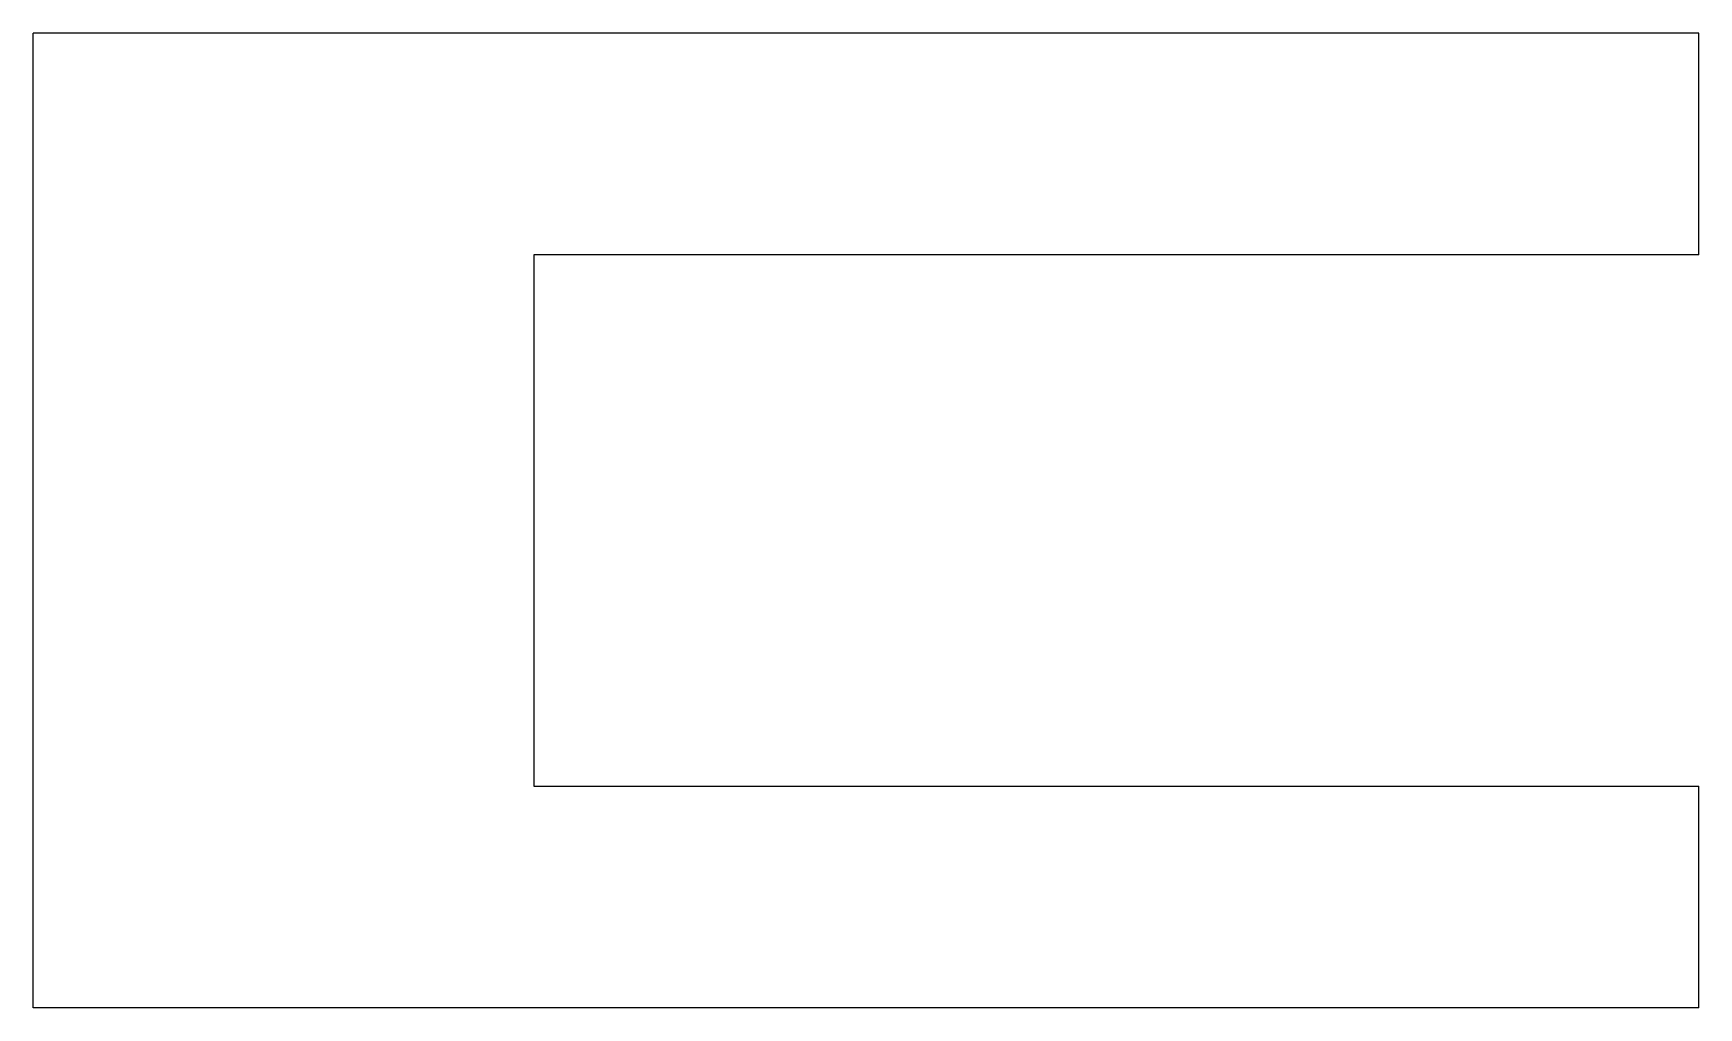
# Model space of a CAD drawing. Header units: metres. Extents: x -31.3 to 6.3, y -22 to 0.
import ezdxf

# ---------------------------------------------------------------- set-up
doc = ezdxf.new("R2010")
doc.units = ezdxf.units.M

msp = doc.modelspace()

# ---------------------------------------------------------------- linework, layer by layer
for points in [[(6.3, 0), (5.548, 0), (4.796, 0), (4.044, 0), (3.292, 0), (2.54, 0), (1.788, 0), (1.036, 0), (0.284, 0), (-0.468, 0), (-1.22, 0), (-1.972, 0), (-2.724, 0), (-3.476, 0), (-4.228, 0), (-4.98, 0), (-5.732, 0), (-6.484, 0), (-7.236, 0), (-7.988, 0), (-8.74, 0), (-9.492, 0), (-10.244, 0), (-10.996, 0), (-11.748, 0), (-12.5, 0), (-13.252, 0), (-14.004, 0), (-14.756, 0), (-15.508, 0), (-16.26, 0), (-17.012, 0), (-17.764, 0), (-18.516, 0), (-19.268, 0), (-20.02, 0), (-20.772, 0), (-21.524, 0), (-22.276, 0), (-23.028, 0), (-23.78, 0), (-24.532, 0), (-25.284, 0), (-26.036, 0), (-26.788, 0), (-27.54, 0), (-28.292, 0), (-29.044, 0), (-29.796, 0), (-30.548, 0), (-31.3, 0)], [(-31.3, -22), (-31.3, -21.56), (-31.3, -21.12), (-31.3, -20.68), (-31.3, -20.24), (-31.3, -19.8), (-31.3, -19.36), (-31.3, -18.92), (-31.3, -18.48), (-31.3, -18.04), (-31.3, -17.6), (-31.3, -17.16), (-31.3, -16.72), (-31.3, -16.28), (-31.3, -15.84), (-31.3, -15.4), (-31.3, -14.96), (-31.3, -14.52), (-31.3, -14.08), (-31.3, -13.64), (-31.3, -13.2), (-31.3, -12.76), (-31.3, -12.32), (-31.3, -11.88), (-31.3, -11.44), (-31.3, -11), (-31.3, -10.56), (-31.3, -10.12), (-31.3, -9.68), (-31.3, -9.24), (-31.3, -8.8), (-31.3, -8.36), (-31.3, -7.92), (-31.3, -7.48), (-31.3, -7.04), (-31.3, -6.6), (-31.3, -6.16), (-31.3, -5.72), (-31.3, -5.28), (-31.3, -4.84), (-31.3, -4.4), (-31.3, -3.96), (-31.3, -3.52), (-31.3, -3.08), (-31.3, -2.64), (-31.3, -2.2), (-31.3, -1.76), (-31.3, -1.32), (-31.3, -0.88), (-31.3, -0.44), (-31.3, 0)], [(6.3, -5), (6.3, -4.9), (6.3, -4.8), (6.3, -4.7), (6.3, -4.6), (6.3, -4.5), (6.3, -4.4), (6.3, -4.3), (6.3, -4.2), (6.3, -4.1), (6.3, -4), (6.3, -3.9), (6.3, -3.8), (6.3, -3.7), (6.3, -3.6), (6.3, -3.5), (6.3, -3.4), (6.3, -3.3), (6.3, -3.2), (6.3, -3.1), (6.3, -3), (6.3, -2.9), (6.3, -2.8), (6.3, -2.7), (6.3, -2.6), (6.3, -2.5), (6.3, -2.4), (6.3, -2.3), (6.3, -2.2), (6.3, -2.1), (6.3, -2), (6.3, -1.9), (6.3, -1.8), (6.3, -1.7), (6.3, -1.6), (6.3, -1.5), (6.3, -1.4), (6.3, -1.3), (6.3, -1.2), (6.3, -1.1), (6.3, -1), (6.3, -0.9), (6.3, -0.8), (6.3, -0.7), (6.3, -0.6), (6.3, -0.5), (6.3, -0.4), (6.3, -0.3), (6.3, -0.2), (6.3, -0.1), (6.3, 0)], [(6.3, -5), (5.774, -5), (5.248, -5), (4.722, -5), (4.196, -5), (3.67, -5), (3.144, -5), (2.618, -5), (2.092, -5), (1.566, -5), (1.04, -5), (0.514, -5), (-0.012, -5), (-0.538, -5), (-1.064, -5), (-1.59, -5), (-2.116, -5), (-2.642, -5), (-3.168, -5), (-3.694, -5), (-4.22, -5), (-4.746, -5), (-5.272, -5), (-5.798, -5), (-6.324, -5), (-6.85, -5), (-7.376, -5), (-7.902, -5), (-8.428, -5), (-8.954, -5), (-9.48, -5), (-10.006, -5), (-10.532, -5), (-11.058, -5), (-11.584, -5), (-12.11, -5), (-12.636, -5), (-13.162, -5), (-13.688, -5), (-14.214, -5), (-14.74, -5), (-15.266, -5), (-15.792, -5), (-16.318, -5), (-16.844, -5), (-17.37, -5), (-17.896, -5), (-18.422, -5), (-18.948, -5), (-19.474, -5), (-20, -5)], [(-20, -5), (-20, -5.24), (-20, -5.48), (-20, -5.72), (-20, -5.96), (-20, -6.2), (-20, -6.44), (-20, -6.68), (-20, -6.92), (-20, -7.16), (-20, -7.4), (-20, -7.64), (-20, -7.88), (-20, -8.12), (-20, -8.36), (-20, -8.6), (-20, -8.84), (-20, -9.08), (-20, -9.32), (-20, -9.56), (-20, -9.8), (-20, -10.04), (-20, -10.28), (-20, -10.52), (-20, -10.76), (-20, -11), (-20, -11.24), (-20, -11.48), (-20, -11.72), (-20, -11.96), (-20, -12.2), (-20, -12.44), (-20, -12.68), (-20, -12.92), (-20, -13.16), (-20, -13.4), (-20, -13.64), (-20, -13.88), (-20, -14.12), (-20, -14.36), (-20, -14.6), (-20, -14.84), (-20, -15.08), (-20, -15.32), (-20, -15.56), (-20, -15.8), (-20, -16.04), (-20, -16.28), (-20, -16.52), (-20, -16.76), (-20, -17)], [(-20, -17), (-19.474, -17), (-18.948, -17), (-18.422, -17), (-17.896, -17), (-17.37, -17), (-16.844, -17), (-16.318, -17), (-15.792, -17), (-15.266, -17), (-14.74, -17), (-14.214, -17), (-13.688, -17), (-13.162, -17), (-12.636, -17), (-12.11, -17), (-11.584, -17), (-11.058, -17), (-10.532, -17), (-10.006, -17), (-9.48, -17), (-8.954, -17), (-8.428, -17), (-7.902, -17), (-7.376, -17), (-6.85, -17), (-6.324, -17), (-5.798, -17), (-5.272, -17), (-4.746, -17), (-4.22, -17), (-3.694, -17), (-3.168, -17), (-2.642, -17), (-2.116, -17), (-1.59, -17), (-1.064, -17), (-0.538, -17), (-0.012, -17), (0.514, -17), (1.04, -17), (1.566, -17), (2.092, -17), (2.618, -17), (3.144, -17), (3.67, -17), (4.196, -17), (4.722, -17), (5.248, -17), (5.774, -17), (6.3, -17)], [(6.3, -22), (6.3, -21.9), (6.3, -21.8), (6.3, -21.7), (6.3, -21.6), (6.3, -21.5), (6.3, -21.4), (6.3, -21.3), (6.3, -21.2), (6.3, -21.1), (6.3, -21), (6.3, -20.9), (6.3, -20.8), (6.3, -20.7), (6.3, -20.6), (6.3, -20.5), (6.3, -20.4), (6.3, -20.3), (6.3, -20.2), (6.3, -20.1), (6.3, -20), (6.3, -19.9), (6.3, -19.8), (6.3, -19.7), (6.3, -19.6), (6.3, -19.5), (6.3, -19.4), (6.3, -19.3), (6.3, -19.2), (6.3, -19.1), (6.3, -19), (6.3, -18.9), (6.3, -18.8), (6.3, -18.7), (6.3, -18.6), (6.3, -18.5), (6.3, -18.4), (6.3, -18.3), (6.3, -18.2), (6.3, -18.1), (6.3, -18), (6.3, -17.9), (6.3, -17.8), (6.3, -17.7), (6.3, -17.6), (6.3, -17.5), (6.3, -17.4), (6.3, -17.3), (6.3, -17.2), (6.3, -17.1), (6.3, -17)], [(6.3, -22), (5.548, -22), (4.796, -22), (4.044, -22), (3.292, -22), (2.54, -22), (1.788, -22), (1.036, -22), (0.284, -22), (-0.468, -22), (-1.22, -22), (-1.972, -22), (-2.724, -22), (-3.476, -22), (-4.228, -22), (-4.98, -22), (-5.732, -22), (-6.484, -22), (-7.236, -22), (-7.988, -22), (-8.74, -22), (-9.492, -22), (-10.244, -22), (-10.996, -22), (-11.748, -22), (-12.5, -22), (-13.252, -22), (-14.004, -22), (-14.756, -22), (-15.508, -22), (-16.26, -22), (-17.012, -22), (-17.764, -22), (-18.516, -22), (-19.268, -22), (-20.02, -22), (-20.772, -22), (-21.524, -22), (-22.276, -22), (-23.028, -22), (-23.78, -22), (-24.532, -22), (-25.284, -22), (-26.036, -22), (-26.788, -22), (-27.54, -22), (-28.292, -22), (-29.044, -22), (-29.796, -22), (-30.548, -22), (-31.3, -22)]]:
    msp.add_lwpolyline(points)

doc.saveas('drawing.dxf')
